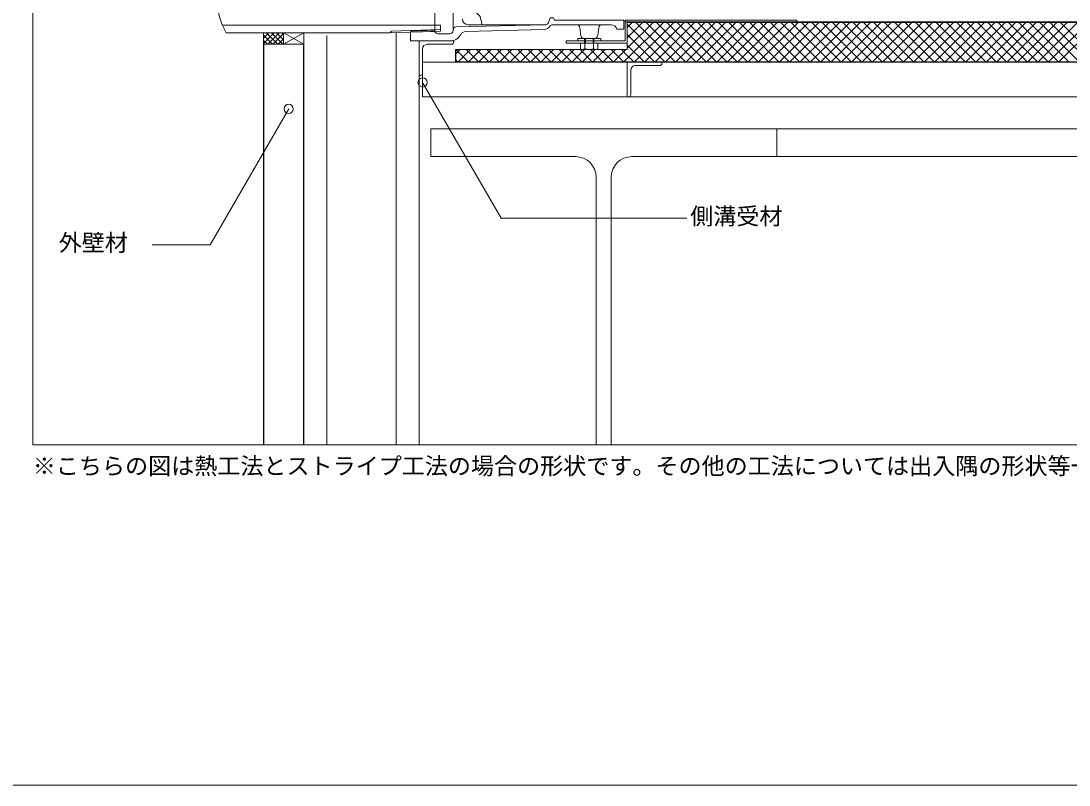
# Model space of a CAD drawing. Units: millimetres, scale not verified. Extents: x -1380 to 1380, y -955 to 955.
# Drawn here: x -910 to -1, y -955 to -292 of the extents above; entities that cross this region are included whole.
import ezdxf
from ezdxf.enums import TextEntityAlignment as Align

# ---------------------------------------------------------------- set-up
doc = ezdxf.new("R2010")
doc.units = ezdxf.units.MM
doc.header["$LTSCALE"] = 3
for name, color, linetype, lineweight in [('0-0_0', 7, 'Continuous', 18), ('0-1_HATCH', 9, 'Continuous', 18), ('0-2_BOUSUI', 1, 'Continuous', 18), ('0-3_MOJI', 7, 'Continuous', 18), ('0-6_dannnetu', 6, 'Continuous', 18), ('0-7_KANAMONO', 5, 'Continuous', 18), ('0-8_TEKKOTU', 7, 'Continuous', 18), ('0-9_doubuti', 5, 'Continuous', 18), ('0-B_bo-do', 3, 'Continuous', 18), ('0-C_ZATU', 6, 'Continuous', 18), ('0-D_WAKU', 7, 'Continuous', 18)]:
    doc.layers.add(name, color=color, linetype=linetype, lineweight=lineweight)
doc.styles.add('ＭＳ ゴシック', font='')
doc.styles.get('ＭＳ ゴシック').set_extended_font_data('MS Gothic')

msp = doc.modelspace()

# ---------------------------------------------------------------- linework, layer by layer
at = {"layer": '0-0_0'}
msp.add_lwpolyline([(-899.968, -659.959), (900.032, -659.959), (900.032, 540.041), (-899.968, 540.041)], close=True, dxfattribs=at)
at = {"layer": '0-1_HATCH'}
for p, q in [((-384.468, -297.838), (-380.148, -293.518)), ((-384.468, -306.818), (-371.168, -293.518)), ((-384.468, -315.798), (-362.188, -293.518)), ((-384.468, -324.778), (-353.207, -293.518)), ((-351.97, -327.668), (-384.468, -295.17)), ((-378.377, -327.668), (-344.227, -293.518)), ((-342.99, -327.668), (-377.14, -293.518)), ((-369.397, -327.668), (-335.247, -293.518)), ((-334.009, -327.668), (-368.159, -293.518)), ((-360.417, -327.668), (-326.267, -293.518)), ((-325.029, -327.668), (-359.179, -293.518)), ((-351.436, -327.668), (-317.286, -293.518)), ((-316.049, -327.668), (-350.199, -293.518)), ((-342.456, -327.668), (-308.306, -293.518)), ((-307.069, -327.668), (-341.219, -293.518)), ((-333.476, -327.668), (-299.326, -293.518)), ((-298.088, -327.668), (-332.238, -293.518)), ((-324.496, -327.668), (-290.346, -293.518)), ((-289.108, -327.668), (-323.258, -293.518)), ((-315.515, -327.668), (-281.365, -293.518)), ((-280.128, -327.668), (-314.278, -293.518)), ((-306.535, -327.668), (-272.385, -293.518)), ((-271.148, -327.668), (-305.298, -293.518)), ((-297.555, -327.668), (-263.405, -293.518)), ((-262.167, -327.668), (-296.317, -293.518)), ((-288.574, -327.668), (-254.424, -293.518)), ((-253.187, -327.668), (-287.337, -293.518)), ((-279.594, -327.668), (-245.444, -293.518)), ((-244.207, -327.668), (-278.357, -293.518)), ((-270.614, -327.668), (-236.464, -293.518)), ((-235.227, -327.668), (-269.377, -293.518)), ((-261.634, -327.668), (-227.484, -293.518)), ((-226.246, -327.668), (-260.396, -293.518)), ((-252.653, -327.668), (-218.503, -293.518)), ((-217.266, -327.668), (-251.416, -293.518)), ((-243.673, -327.668), (-209.523, -293.518)), ((-208.286, -327.668), (-242.436, -293.518)), ((-234.693, -327.668), (-200.543, -293.518)), ((-199.306, -327.668), (-233.456, -293.518)), ((-225.713, -327.668), (-191.563, -293.518)), ((-190.325, -327.668), (-224.475, -293.518)), ((-216.732, -327.668), (-182.582, -293.518)), ((-181.345, -327.668), (-215.495, -293.518)), ((-207.752, -327.668), (-173.602, -293.518)), ((-172.365, -327.668), (-206.515, -293.518)), ((-198.772, -327.668), (-164.622, -293.518)), ((-163.385, -327.668), (-197.535, -293.518)), ((-189.792, -327.668), (-155.642, -293.518)), ((-154.404, -327.668), (-188.554, -293.518)), ((-180.811, -327.668), (-146.661, -293.518)), ((-145.424, -327.668), (-179.574, -293.518)), ((-171.831, -327.668), (-137.681, -293.518)), ((-136.444, -327.668), (-170.594, -293.518)), ((-162.851, -327.668), (-128.701, -293.518)), ((-127.464, -327.668), (-161.614, -293.518)), ((-153.871, -327.668), (-119.721, -293.518)), ((-118.483, -327.668), (-152.633, -293.518)), ((-144.89, -327.668), (-110.74, -293.518)), ((-109.503, -327.668), (-143.653, -293.518)), ((-135.91, -327.668), (-101.76, -293.518)), ((-100.523, -327.668), (-134.673, -293.518)), ((-126.93, -327.668), (-92.78, -293.518)), ((-91.542, -327.668), (-125.692, -293.518)), ((-117.95, -327.668), (-83.8, -293.518)), ((-82.562, -327.668), (-116.712, -293.518)), ((-108.969, -327.668), (-74.819, -293.518)), ((-73.582, -327.668), (-107.732, -293.518)), ((-99.989, -327.668), (-65.839, -293.518)), ((-64.602, -327.668), (-98.752, -293.518)), ((-91.009, -327.668), (-56.859, -293.518)), ((-55.621, -327.668), (-89.771, -293.518)), ((-82.029, -327.668), (-47.879, -293.518)), ((-46.641, -327.668), (-80.791, -293.518)), ((-73.048, -327.668), (-38.898, -293.518)), ((-37.661, -327.668), (-71.811, -293.518)), ((-64.068, -327.668), (-29.918, -293.518)), ((-28.681, -327.668), (-62.831, -293.518)), ((-55.088, -327.668), (-20.938, -293.518)), ((-19.7, -327.668), (-53.85, -293.518)), ((-46.108, -327.668), (-11.958, -293.518)), ((-10.72, -327.668), (-44.87, -293.518)), ((-37.127, -327.668), (-2.977, -293.518)), ((-1.74, -327.668), (-35.89, -293.518)), ((-28.147, -327.668), (6.003, -293.518)), ((7.24, -327.668), (-26.91, -293.518)), ((-19.167, -327.668), (14.983, -293.518)), ((16.221, -327.668), (-17.929, -293.518)), ((-10.187, -327.668), (23.963, -293.518)), ((25.201, -327.668), (-8.949, -293.518)), ((-690.778, -302.518), (-699.961, -311.701)), ((-695.268, -302.518), (-699.961, -307.211)), ((-699.758, -302.518), (-699.961, -302.72)), ((-699.961, -304.662), (-692.106, -312.518)), ((-697.615, -302.518), (-687.615, -312.518)), ((-686.288, -302.518), (-696.288, -312.518)), ((-693.125, -302.518), (-683.125, -312.518)), ((-682.461, -303.181), (-691.798, -312.518)), ((-688.635, -302.518), (-682.461, -308.692)), ((-682.461, -307.671), (-687.308, -312.518)), ((-684.145, -302.518), (-682.461, -304.202)), ((-682.461, -302.518), (-664.961, -312.518)), ((-664.961, -302.518), (-682.461, -312.518)), ((-360.95, -327.668), (-384.468, -304.15)), ((-699.961, -309.152), (-696.596, -312.518)), ((-682.461, -312.161), (-682.817, -312.518)), ((-533.238, -320.884), (-529.372, -317.018)), ((-522.595, -327.668), (-533.238, -317.024)), ((-531.041, -327.668), (-520.391, -317.018)), ((-513.615, -327.668), (-524.265, -317.018)), ((-522.061, -327.668), (-511.411, -317.018)), ((-504.634, -327.668), (-515.284, -317.018)), ((-513.081, -327.668), (-502.431, -317.018)), ((-495.654, -327.668), (-506.304, -317.018)), ((-504.101, -327.668), (-493.451, -317.018)), ((-486.674, -327.668), (-497.324, -317.018)), ((-495.12, -327.668), (-484.47, -317.018)), ((-477.694, -327.668), (-488.344, -317.018)), ((-486.14, -327.668), (-475.49, -317.018)), ((-468.713, -327.668), (-479.363, -317.018)), ((-477.16, -327.668), (-466.51, -317.018)), ((-459.733, -327.668), (-470.383, -317.018)), ((-468.18, -327.668), (-457.53, -317.018)), ((-450.753, -327.668), (-461.403, -317.018)), ((-459.199, -327.668), (-448.549, -317.018)), ((-441.772, -327.668), (-452.422, -317.018)), ((-450.219, -327.668), (-439.569, -317.018)), ((-432.792, -327.668), (-443.442, -317.018)), ((-441.239, -327.668), (-430.589, -317.018)), ((-423.812, -327.668), (-434.462, -317.018)), ((-432.259, -327.668), (-421.609, -317.018)), ((-414.832, -327.668), (-425.482, -317.018)), ((-423.278, -327.668), (-412.628, -317.018)), ((-405.851, -327.668), (-416.501, -317.018)), ((-414.298, -327.668), (-403.648, -317.018)), ((-396.871, -327.668), (-407.521, -317.018)), ((-405.318, -327.668), (-394.668, -317.018)), ((-387.891, -327.668), (-398.541, -317.018)), ((-396.338, -327.668), (-385.688, -317.018)), ((-384.468, -322.11), (-389.561, -317.018)), ((-369.93, -327.668), (-384.468, -313.13)), ((-531.575, -327.668), (-533.238, -326.004)), ((-387.357, -327.668), (-384.468, -324.778)), ((-378.911, -327.668), (-384.468, -322.11))]:
    msp.add_line(p, q, dxfattribs=at)
at = {"layer": '0-2_BOUSUI'}
msp.add_line((-682.461, -312.518), (-682.461, -302.518), dxfattribs=at)
at = {"layer": '0-3_MOJI'}
for points in [[(-332.929, -463.329), (-493.981, -463.329), (-561.968, -345.573)], [(-796.5, -486.306), (-746.062, -486.306), (-678.075, -368.549)]]:
    msp.add_lwpolyline(points, dxfattribs=at)
for centre in [(-561.968, -345.573), (-678.075, -368.549)]:
    msp.add_circle(centre, 4, dxfattribs=at)
at = {"layer": '0-6_dannnetu'}
for p, q in [((-384.468, -293.018), (261.997, -293.018)), ((-384.468, -293.018), (-384.468, -317.018)), ((-384.468, -293.518), (261.997, -293.518)), ((-384.468, -327.668), (163.497, -327.668)), ((-384.468, -328.018), (163.497, -328.018))]:
    msp.add_line(p, q, dxfattribs=at)
at = {"layer": '0-7_KANAMONO'}
for p, q in [((-551.468, -300.518), (-551.468, -190.518)), ((-535.468, -191.018), (-535.468, -299.957)), ((-455.575, -295.569), (-533.029, -297.458)), ((-524.598, -301.391), (-456.524, -299.623)), ((-455.09, -295.518), (-522.468, -295.518)), ((-428.616, -295.518), (-406.32, -295.518)), ((-425.64, -298.146), (-424.796, -304.89)), ((-410.14, -304.89), (-409.296, -298.146)), ((-406.32, -295.518), (-398.468, -295.518)), ((-571.468, -300.986), (-551.468, -300.361)), ((-538.468, -303.518), (-548.468, -303.518)), ((-535.468, -299.957), (-535.468, -300.518)), ((-421.82, -307.518), (-413.116, -307.518)), ((-421.468, -311.518), (-421.468, -307.518)), ((-420.768, -307.518), (-420.768, -311.518)), ((-414.168, -307.518), (-414.168, -311.518)), ((-413.468, -307.518), (-413.468, -311.518)), ((-421.221, -316.44), (-423.968, -317.018)), ((-421.221, -316.44), (-421.221, -311.518)), ((-413.715, -316.44), (-413.715, -311.518)), ((-410.968, -317.018), (-413.715, -316.44)), ((-384.468, -311.518), (-384.468, -312.018)), ((-384.468, -328.018), (-561.968, -328.018))]:
    msp.add_line(p, q, dxfattribs=at)
for points in [[(-527.468, -274.518), (-525.712, -274.518), (-511.968, -288.261), (-510.468, -295.518)], [(-393.468, -299.518), (-387.468, -299.518), (-387.468, -291.518), (-447.468, -291.518), (-448.468, -289.518), (-451.468, -289.518), (-452.802, -293.519)], [(-732.368, -302.518), (-590.568, -302.518), (-546.468, -301.14), (-546.468, -295.918), (-735.567, -295.918)], [(-546.468, -299.661), (-589.219, -300.997), (-590.089, -302.503)], [(-449.126, -295.518), (-439.543, -295.518), (-428.616, -295.518)], [(-571.468, -300.986), (-572.468, -302.018), (-551.348, -301.358)], [(-572.468, -302.018), (-572.468, -309.518), (-537.801, -309.518)], [(-561.968, -328.018), (-561.968, -358.018), (270.032, -358.018)]]:
    msp.add_lwpolyline(points, dxfattribs=at)
for points in [[(-384.468, -293.018), (-384.468, -311.518), (-437.468, -311.518), (-437.468, -309.518), (-386.468, -309.518), (-386.468, -293.018)], [(-386.468, -293.018), (-237.468, -293.018), (-237.468, -291.518), (-386.468, -291.518)], [(-407.468, -309.518), (-427.468, -309.518), (-427.468, -307.518), (-407.468, -307.518)], [(-409.968, -311.518), (-409.968, -316.44), (-410.968, -317.018), (-423.968, -317.018), (-424.968, -316.44), (-424.968, -311.518)]]:
    msp.add_lwpolyline(points, close=True, dxfattribs=at)
for centre, radius, start, end in [((-681.968, -274.018), 57.9, 150.51287, 209.48713), ((-522.468, -290.518), 5, 180, 270), ((-532.968, -299.957), 2.5, 91.39718, 180), ((-456.68, -293.625), 6, 271.48787, 327.0692), ((-455.648, -292.57), 3, 271.39718, 341.56505), ((-449.126, -298.518), 3, 90, 147.0692), ((-428.616, -298.518), 3, 7.12502, 90), ((-406.32, -298.518), 3, 90, 172.87498), ((-398.367, -300.517), 5, 11.52507, 91.15531), ((-548.468, -300.518), 3, 180, 270), ((-538.468, -300.518), 3, 270, 0), ((-537.801, -299.518), 10, 270, 332.73407), ((-524.468, -306.389), 5, 91.48787, 152.73407), ((-421.82, -304.518), 3, 187.12502, 270), ((-413.116, -304.518), 3, 270, 352.87498), ((-417.468, -304.532), 12.485, 252.50768, 287.49232)]:
    msp.add_arc(centre, radius, start, end, dxfattribs=at)
at = {"layer": '0-8_TEKKOTU'}
for p, q in [((-254.968, -385.894), (900.032, -385.894)), ((-254.968, -409.894), (900.032, -409.894)), ((-411.468, -659.959), (-411.468, -427.894)), ((-398.468, -427.894), (-398.468, -659.959))]:
    msp.add_line(p, q, dxfattribs=at)
msp.add_lwpolyline([(-429.468, -409.894), (-554.968, -409.894), (-554.968, -385.894), (-254.968, -385.894), (-254.968, -409.894), (-380.468, -409.894)], dxfattribs=at)
for centre, start, end in [((-429.468, -427.894), 0, 90), ((-380.468, -427.894), 90, 180)]:
    msp.add_arc(centre, 18, start, end, dxfattribs=at)
at = {"layer": '0-9_doubuti'}
for p, q in [((-644.968, -304.96), (-644.968, -659.959)), ((-584.968, -302.525), (-584.968, -659.959)), ((-564.968, -309.518), (-564.968, -659.959)), ((-561.968, -316.518), (-561.968, -337.518)), ((-536.968, -312.518), (-557.968, -312.518)), ((-664.968, -318.999), (-664.968, -659.959)), ((-381.468, -335.018), (-381.468, -356.018)), ((-356.468, -331.018), (-377.468, -331.018))]:
    msp.add_line(p, q, dxfattribs=at)
for points in [[(-563.968, -339.518), (-564.968, -339.518), (-564.968, -309.518), (-534.968, -309.518), (-534.968, -310.518)], [(-383.468, -358.018), (-384.468, -358.018), (-384.468, -328.018), (-354.468, -328.018), (-354.468, -329.018)]]:
    msp.add_lwpolyline(points, dxfattribs=at)
for centre, radius, start, end in [((-557.968, -316.518), 4, 90, 180), ((-536.968, -310.518), 2, 270, 0), ((-377.468, -335.018), 4, 90, 180), ((-356.468, -329.018), 2, 270, 0), ((-563.968, -337.518), 2, 270, 0), ((-383.468, -356.018), 2, 270, 0)]:
    msp.add_arc(centre, radius, start, end, dxfattribs=at)
at = {"layer": '0-B_bo-do'}
for p, q in [((-699.968, -659.959), (-699.963, -302.518)), ((-664.968, -659.959), (-664.968, -302.518)), ((-699.961, -312.518), (-664.961, -312.518)), ((-699.618, -659.959), (-699.618, -312.518)), ((-665.318, -659.959), (-665.318, -312.518)), ((-699.968, -659.959), (-699.968, -320.419)), ((-664.968, -659.959), (-664.968, -318.999)), ((-699.618, -659.959), (-699.618, -328.999))]:
    msp.add_line(p, q, dxfattribs=at)
at = {"layer": '0-C_ZATU'}
for p, q in [((-423.968, -317.018), (-533.588, -317.018)), ((-410.968, -317.018), (-384.468, -317.018))]:
    msp.add_line(p, q, dxfattribs=at)
for points in [[(-384.468, -328.018), (-533.588, -328.018), (-533.588, -317.018)], [(-384.468, -327.668), (-533.238, -327.668), (-533.238, -317.018)]]:
    msp.add_lwpolyline(points, dxfattribs=at)
at = {"layer": '0-D_WAKU'}
msp.add_lwpolyline([(-1379.968, -954.959), (1380.032, -954.959), (1380.032, 955.041), (-1379.968, 955.041)], close=True, dxfattribs=at)

# ---------------------------------------------------------------- texts
at = {"layer": '0-3_MOJI', "style": 'ＭＳ ゴシック'}
for s, p in [('側溝受材', (-329.929, -473.329)), ('外壁材', (-877.469, -496.306)), ('※こちらの図は熱工法とストライプ工法の場合の形状です。その他の工法については出入隅の形状等一部が異なります。', (-899.968, -689.959))]:
    msp.add_text(s, height=14.66, dxfattribs=at).set_placement(p, align=Align.BOTTOM_LEFT)

doc.saveas('drawing.dxf')
